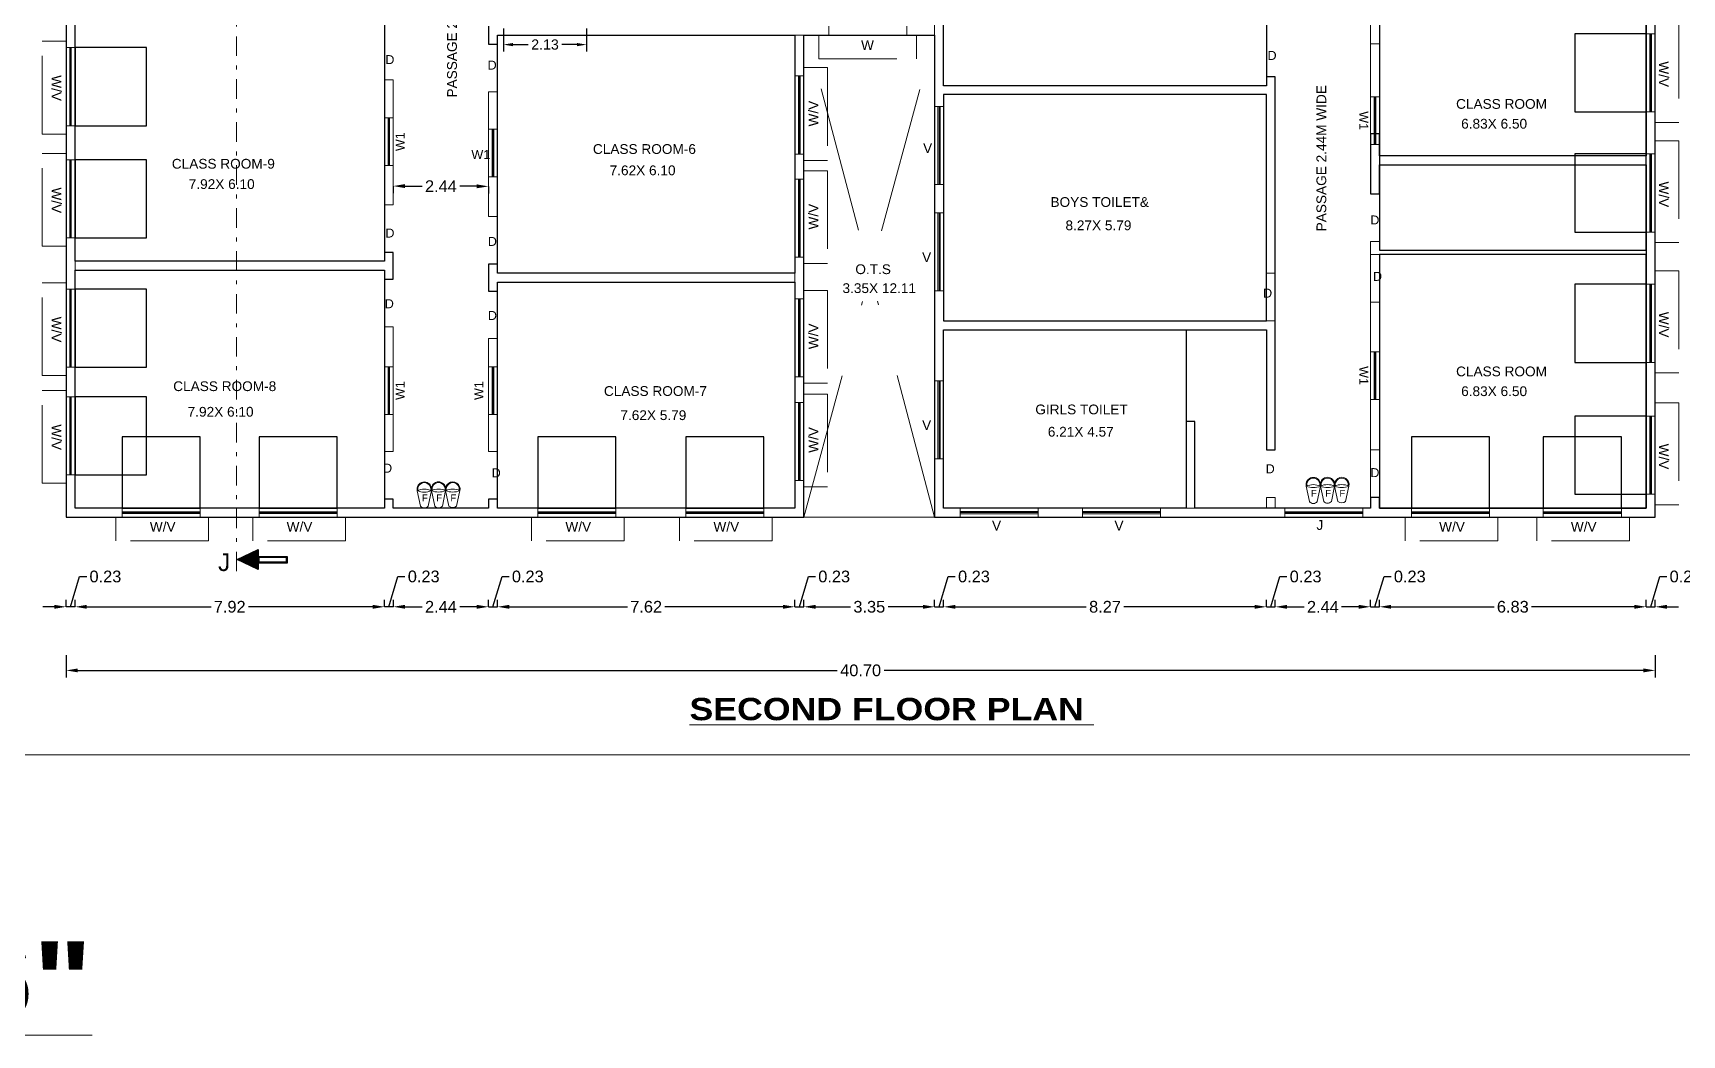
# Model space of a CAD drawing. Header units: metres. Extents: x -278 to 15491, y -352 to 277.
# Drawn here: x 15319.47 to 15361.71, y -341.21 to -315.54 of the extents above; entities that cross this region are included whole.
import ezdxf

# ---------------------------------------------------------------- set-up
doc = ezdxf.new("R2010")
doc.units = ezdxf.units.M
doc.header["$MEASUREMENT"] = 0
doc.linetypes.add('CABLIN', pattern=[0.35, 0.25, -0.1])
doc.linetypes.add('DASHDOT2', pattern=[0.5, 0.25, -0.125, 0, -0.125])
for name, color, linetype in [('0 @ 1', 7, 'Continuous'), ('BLK_1_FLR_2_CARPET_AREA', 25, 'Continuous'), ('BLK_1_FLR_2_REGULAR_ROOM_1', 117, 'Continuous')]:
    doc.layers.add(name, color=color, linetype=linetype)
doc.layers.add('BLK_1_FLR_2_BLT_UP_AREA', color=26, linetype='Continuous', plot=False)
for name, color, linetype, lineweight in [('BLK_1_FLR_2_ROOM_2_LIGHT_VENTILATION_1', 232, 'Continuous', 30), ('BLK_1_FLR_2_STAIR_1_FLIGHT_1', 7, 'Continuous', 0), ('BLK_1_FLR_2_WC_BATH', 223, 'Continuous', 30)]:
    doc.layers.add(name, color=color, linetype=linetype, lineweight=lineweight)
doc.styles.add('56', font='')
doc.styles.add('arial', font='arial.ttf')
doc.styles.add('M Arial', font='arial.ttf', dxfattribs={"height": 9})
doc.styles.get("Standard").update_dxf_attribs({"font": 'arial.ttf'})
doc.styles.get('56').set_extended_font_data('Arial Black')
doc.dimstyles.new('Annotative', dxfattribs={"dimscale": 0, "dimtxt": 0.3, "dimasz": 0.3, "dimexe": 0.18, "dimexo": 0.0625, "dimgap": 0.09, "dimtad": 0, "dimzin": 0, "dimdsep": 46, "dimtxsty": 'Standard', "dimcen": 0.09, "dimadec": 0, "dimazin": 0, "dimtfac": 1, "dimtofl": 0, "dimtmove": 0, "dimatfit": 3, "dimfxl": 0, "dimtolj": 1, "dimtzin": 0, "dimarcsym": 0})
doc.dimstyles.get("Standard").update_dxf_attribs({"dimtxt": 0.26, "dimasz": 0.25, "dimexe": 0.18, "dimexo": 0.0625, "dimgap": 0.09, "dimtad": 0, "dimzin": 0, "dimdsep": 46, "dimtxsty": 'Standard', "dimcen": 0.09, "dimadec": 0, "dimazin": 0, "dimtfac": 1, "dimtofl": 0, "dimtmove": 0, "dimatfit": 3, "dimfxl": 0, "dimtolj": 1, "dimtzin": 0, "dimarcsym": 0})

# ---------------------------------------------------------------- blocks, each defined once
blk = doc.blocks.new('*D129')
at = {"color": 0, "lineweight": -2, "ltscale": 10}
for p, q in [((15328.699, -319.466), (15328.699, -319.646)), ((15328.999, -319.466), (15329.437, -319.468)), ((15330.837, -319.472), (15330.4, -319.47)), ((15331.137, -319.473), (15331.137, -319.653))]:
    blk.add_line(p, q, dxfattribs=at)
at = {"color": 0, "lineweight": 0, "ltscale": 10}
for points in [[(15328.999, -319.416), (15328.999, -319.516), (15328.699, -319.466)], [(15330.837, -319.422), (15330.837, -319.522), (15331.137, -319.473)]]:
    blk.add_solid(points, dxfattribs=at)
at = {"layer": 'Defpoints', "color": 0, "lineweight": 0, "ltscale": 10}
for p in [(15328.699, -319.432), (15331.137, -319.439), (15331.137, -319.473)]:
    blk.add_point(p, dxfattribs=at)
at = {"color": 0, "lineweight": 0, "ltscale": 10, "insert": (15329.918, -319.469), "char_height": 0.3, "attachment_point": 5, "rotation": 359.8374}
blk.add_mtext('\\A1;2.44', dxfattribs=at)
blk = doc.blocks.new('*D131')
at = {"color": 0, "lineweight": -2, "ltscale": 10}
for p, q in [((15320.548, -330.241), (15320.548, -330.061)), ((15320.848, -330.241), (15324.032, -330.241)), ((15328.171, -330.241), (15324.986, -330.241)), ((15328.471, -330.241), (15328.471, -330.061))]:
    blk.add_line(p, q, dxfattribs=at)
at = {"color": 0, "lineweight": 0, "ltscale": 10}
for points in [[(15320.848, -330.191), (15320.848, -330.291), (15320.548, -330.241)], [(15328.171, -330.191), (15328.171, -330.291), (15328.471, -330.241)]]:
    blk.add_solid(points, dxfattribs=at)
at = {"layer": 'Defpoints', "color": 0, "lineweight": 0, "ltscale": 10}
for p in [(15320.548, -330.241), (15320.548, -330.241), (15328.471, -330.241)]:
    blk.add_point(p, dxfattribs=at)
at = {"color": 0, "lineweight": 0, "ltscale": 10, "insert": (15324.509, -330.241), "char_height": 0.3, "attachment_point": 5}
blk.add_mtext('\\A1;7.92', dxfattribs=at)
blk = doc.blocks.new('*D132')
at = {"color": 0, "lineweight": -2, "ltscale": 10}
for p, q in [((15320.433, -330.241), (15320.665, -329.466)), ((15320.665, -329.466), (15320.845, -329.466)), ((15320.018, -330.241), (15319.718, -330.241)), ((15320.318, -330.241), (15320.318, -330.061)), ((15320.548, -330.241), (15320.318, -330.241)), ((15320.548, -330.241), (15320.548, -330.061)), ((15320.848, -330.241), (15321.148, -330.241))]:
    blk.add_line(p, q, dxfattribs=at)
at = {"color": 0, "lineweight": 0, "ltscale": 10}
for points in [[(15320.018, -330.191), (15320.018, -330.291), (15320.318, -330.241)], [(15320.848, -330.191), (15320.848, -330.291), (15320.548, -330.241)]]:
    blk.add_solid(points, dxfattribs=at)
at = {"layer": 'Defpoints', "color": 0, "lineweight": 0, "ltscale": 10}
for p in [(15320.318, -330.241), (15320.318, -330.241), (15320.548, -330.241)]:
    blk.add_point(p, dxfattribs=at)
at = {"color": 0, "lineweight": 0, "ltscale": 10, "insert": (15321.325, -329.466), "char_height": 0.3, "attachment_point": 5}
blk.add_mtext('\\A1;0.23', dxfattribs=at)
blk = doc.blocks.new('*D133')
at = {"color": 0, "lineweight": -2, "ltscale": 10}
for p, q in [((15331.252, -330.241), (15331.485, -329.466)), ((15331.485, -329.466), (15331.665, -329.466)), ((15330.837, -330.241), (15330.537, -330.241)), ((15331.137, -330.241), (15331.137, -330.061)), ((15331.137, -330.241), (15331.367, -330.241)), ((15331.367, -330.241), (15331.367, -330.061)), ((15331.667, -330.241), (15331.967, -330.241))]:
    blk.add_line(p, q, dxfattribs=at)
at = {"color": 0, "lineweight": 0, "ltscale": 10}
for points in [[(15330.837, -330.191), (15330.837, -330.291), (15331.137, -330.241)], [(15331.667, -330.191), (15331.667, -330.291), (15331.367, -330.241)]]:
    blk.add_solid(points, dxfattribs=at)
at = {"layer": 'Defpoints', "color": 0, "lineweight": 0, "ltscale": 10}
for p in [(15331.137, -330.241), (15331.367, -330.241), (15331.367, -330.241)]:
    blk.add_point(p, dxfattribs=at)
at = {"color": 0, "lineweight": 0, "ltscale": 10, "insert": (15332.144, -329.466), "char_height": 0.3, "attachment_point": 5}
blk.add_mtext('\\A1;0.23', dxfattribs=at)
blk = doc.blocks.new('*D134')
at = {"color": 0, "lineweight": -2, "ltscale": 10}
for p, q in [((15331.367, -330.241), (15331.367, -330.061)), ((15331.667, -330.241), (15334.699, -330.241)), ((15338.685, -330.241), (15335.653, -330.241)), ((15338.985, -330.241), (15338.985, -330.061))]:
    blk.add_line(p, q, dxfattribs=at)
at = {"color": 0, "lineweight": 0, "ltscale": 10}
for points in [[(15331.667, -330.191), (15331.667, -330.291), (15331.367, -330.241)], [(15338.685, -330.191), (15338.685, -330.291), (15338.985, -330.241)]]:
    blk.add_solid(points, dxfattribs=at)
at = {"layer": 'Defpoints', "color": 0, "lineweight": 0, "ltscale": 10}
for p in [(15331.367, -330.241), (15338.985, -330.241), (15338.985, -330.241)]:
    blk.add_point(p, dxfattribs=at)
at = {"color": 0, "lineweight": 0, "ltscale": 10, "insert": (15335.176, -330.241), "char_height": 0.3, "attachment_point": 5}
blk.add_mtext('\\A1;7.62', dxfattribs=at)
blk = doc.blocks.new('*D135')
at = {"color": 0, "lineweight": -2, "ltscale": 10}
for p, q in [((15339.1, -330.241), (15339.333, -329.466)), ((15339.333, -329.466), (15339.513, -329.466)), ((15338.685, -330.241), (15338.385, -330.241)), ((15338.985, -330.241), (15338.985, -330.061)), ((15338.985, -330.241), (15339.215, -330.241)), ((15339.215, -330.241), (15339.215, -330.061)), ((15339.515, -330.241), (15339.815, -330.241))]:
    blk.add_line(p, q, dxfattribs=at)
at = {"color": 0, "lineweight": 0, "ltscale": 10}
for points in [[(15338.685, -330.191), (15338.685, -330.291), (15338.985, -330.241)], [(15339.515, -330.191), (15339.515, -330.291), (15339.215, -330.241)]]:
    blk.add_solid(points, dxfattribs=at)
at = {"layer": 'Defpoints', "color": 0, "lineweight": 0, "ltscale": 10}
for p in [(15338.985, -330.241), (15339.215, -330.241), (15339.215, -330.241)]:
    blk.add_point(p, dxfattribs=at)
at = {"color": 0, "lineweight": 0, "ltscale": 10, "insert": (15339.992, -329.466), "char_height": 0.3, "attachment_point": 5}
blk.add_mtext('\\A1;0.23', dxfattribs=at)
blk = doc.blocks.new('*D136')
at = {"color": 0, "lineweight": -2, "ltscale": 10}
for p, q in [((15339.215, -330.241), (15339.215, -330.061)), ((15339.515, -330.241), (15340.41, -330.241)), ((15342.266, -330.241), (15341.371, -330.241)), ((15342.566, -330.241), (15342.566, -330.061))]:
    blk.add_line(p, q, dxfattribs=at)
at = {"color": 0, "lineweight": 0, "ltscale": 10}
for points in [[(15339.515, -330.191), (15339.515, -330.291), (15339.215, -330.241)], [(15342.266, -330.191), (15342.266, -330.291), (15342.566, -330.241)]]:
    blk.add_solid(points, dxfattribs=at)
at = {"layer": 'Defpoints', "color": 0, "lineweight": 0, "ltscale": 10}
for p in [(15339.215, -330.241), (15342.566, -330.241), (15342.566, -330.241)]:
    blk.add_point(p, dxfattribs=at)
at = {"color": 0, "lineweight": 0, "ltscale": 10, "insert": (15340.891, -330.241), "char_height": 0.3, "attachment_point": 5}
blk.add_mtext('\\A1;3.35', dxfattribs=at)
blk = doc.blocks.new('*D137')
at = {"color": 0, "lineweight": -2, "ltscale": 10}
for p, q in [((15342.681, -330.241), (15342.914, -329.466)), ((15342.914, -329.466), (15343.094, -329.466)), ((15342.266, -330.241), (15341.966, -330.241)), ((15342.566, -330.241), (15342.566, -330.061)), ((15342.566, -330.241), (15342.796, -330.241)), ((15342.796, -330.241), (15342.796, -330.061)), ((15343.096, -330.241), (15343.396, -330.241))]:
    blk.add_line(p, q, dxfattribs=at)
at = {"color": 0, "lineweight": 0, "ltscale": 10}
for points in [[(15342.266, -330.191), (15342.266, -330.291), (15342.566, -330.241)], [(15343.096, -330.191), (15343.096, -330.291), (15342.796, -330.241)]]:
    blk.add_solid(points, dxfattribs=at)
at = {"layer": 'Defpoints', "color": 0, "lineweight": 0, "ltscale": 10}
for p in [(15342.566, -330.241), (15342.796, -330.241), (15342.796, -330.241)]:
    blk.add_point(p, dxfattribs=at)
at = {"color": 0, "lineweight": 0, "ltscale": 10, "insert": (15343.573, -329.466), "char_height": 0.3, "attachment_point": 5}
blk.add_mtext('\\A1;0.23', dxfattribs=at)
blk = doc.blocks.new('*D138')
at = {"color": 0, "lineweight": -2, "ltscale": 10}
for p, q in [((15342.796, -330.241), (15342.796, -330.061)), ((15343.096, -330.241), (15346.449, -330.241)), ((15350.762, -330.241), (15347.409, -330.241)), ((15351.062, -330.241), (15351.062, -330.061))]:
    blk.add_line(p, q, dxfattribs=at)
at = {"color": 0, "lineweight": 0, "ltscale": 10}
for points in [[(15343.096, -330.191), (15343.096, -330.291), (15342.796, -330.241)], [(15350.762, -330.191), (15350.762, -330.291), (15351.062, -330.241)]]:
    blk.add_solid(points, dxfattribs=at)
at = {"layer": 'Defpoints', "color": 0, "lineweight": 0, "ltscale": 10}
for p in [(15342.796, -330.241), (15351.062, -330.241), (15351.062, -330.241)]:
    blk.add_point(p, dxfattribs=at)
at = {"color": 0, "lineweight": 0, "ltscale": 10, "insert": (15346.929, -330.241), "char_height": 0.3, "attachment_point": 5}
blk.add_mtext('\\A1;8.27', dxfattribs=at)
blk = doc.blocks.new('*D139')
at = {"color": 0, "lineweight": -2, "ltscale": 10}
for p, q in [((15351.176, -330.241), (15351.409, -329.466)), ((15351.409, -329.466), (15351.589, -329.466)), ((15350.762, -330.241), (15350.462, -330.241)), ((15351.062, -330.241), (15351.062, -330.061)), ((15351.062, -330.241), (15351.291, -330.241)), ((15351.291, -330.241), (15351.291, -330.061)), ((15351.591, -330.241), (15351.891, -330.241))]:
    blk.add_line(p, q, dxfattribs=at)
at = {"color": 0, "lineweight": 0, "ltscale": 10}
for points in [[(15350.762, -330.191), (15350.762, -330.291), (15351.062, -330.241)], [(15351.591, -330.191), (15351.591, -330.291), (15351.291, -330.241)]]:
    blk.add_solid(points, dxfattribs=at)
at = {"layer": 'Defpoints', "color": 0, "lineweight": 0, "ltscale": 10}
for p in [(15351.062, -330.241), (15351.291, -330.241), (15351.291, -330.241)]:
    blk.add_point(p, dxfattribs=at)
at = {"color": 0, "lineweight": 0, "ltscale": 10, "insert": (15352.068, -329.466), "char_height": 0.3, "attachment_point": 5}
blk.add_mtext('\\A1;0.23', dxfattribs=at)
blk = doc.blocks.new('*D140')
at = {"color": 0, "lineweight": -2, "ltscale": 10}
for p, q in [((15351.291, -330.241), (15351.291, -330.061)), ((15351.591, -330.241), (15352.028, -330.241)), ((15353.429, -330.241), (15352.991, -330.241)), ((15353.729, -330.241), (15353.729, -330.061))]:
    blk.add_line(p, q, dxfattribs=at)
at = {"color": 0, "lineweight": 0, "ltscale": 10}
for points in [[(15351.591, -330.191), (15351.591, -330.291), (15351.291, -330.241)], [(15353.429, -330.191), (15353.429, -330.291), (15353.729, -330.241)]]:
    blk.add_solid(points, dxfattribs=at)
at = {"layer": 'Defpoints', "color": 0, "lineweight": 0, "ltscale": 10}
for p in [(15351.291, -330.241), (15353.729, -330.241), (15353.729, -330.241)]:
    blk.add_point(p, dxfattribs=at)
at = {"color": 0, "lineweight": 0, "ltscale": 10, "insert": (15352.51, -330.241), "char_height": 0.3, "attachment_point": 5}
blk.add_mtext('\\A1;2.44', dxfattribs=at)
blk = doc.blocks.new('*D141')
at = {"color": 0, "lineweight": -2, "ltscale": 10}
for p, q in [((15353.844, -330.241), (15354.076, -329.466)), ((15354.076, -329.466), (15354.256, -329.466)), ((15353.429, -330.241), (15353.129, -330.241)), ((15353.729, -330.241), (15353.729, -330.061)), ((15353.729, -330.241), (15353.959, -330.241)), ((15353.959, -330.241), (15353.959, -330.061)), ((15354.259, -330.241), (15354.559, -330.241))]:
    blk.add_line(p, q, dxfattribs=at)
at = {"color": 0, "lineweight": 0, "ltscale": 10}
for points in [[(15353.429, -330.191), (15353.429, -330.291), (15353.729, -330.241)], [(15354.259, -330.191), (15354.259, -330.291), (15353.959, -330.241)]]:
    blk.add_solid(points, dxfattribs=at)
at = {"layer": 'Defpoints', "color": 0, "lineweight": 0, "ltscale": 10}
for p in [(15353.729, -330.241), (15353.959, -330.241), (15353.959, -330.241)]:
    blk.add_point(p, dxfattribs=at)
at = {"color": 0, "lineweight": 0, "ltscale": 10, "insert": (15354.736, -329.466), "char_height": 0.3, "attachment_point": 5}
blk.add_mtext('\\A1;0.23', dxfattribs=at)
blk = doc.blocks.new('*D142')
at = {"color": 0, "lineweight": -2, "ltscale": 10}
for p, q in [((15353.959, -330.241), (15353.959, -330.061)), ((15354.259, -330.241), (15356.895, -330.241)), ((15360.492, -330.241), (15357.856, -330.241)), ((15360.792, -330.241), (15360.792, -330.061))]:
    blk.add_line(p, q, dxfattribs=at)
at = {"color": 0, "lineweight": 0, "ltscale": 10}
for points in [[(15354.259, -330.191), (15354.259, -330.291), (15353.959, -330.241)], [(15360.492, -330.191), (15360.492, -330.291), (15360.792, -330.241)]]:
    blk.add_solid(points, dxfattribs=at)
at = {"layer": 'Defpoints', "color": 0, "lineweight": 0, "ltscale": 10}
for p in [(15353.959, -330.241), (15360.792, -330.241), (15360.792, -330.241)]:
    blk.add_point(p, dxfattribs=at)
at = {"color": 0, "lineweight": 0, "ltscale": 10, "insert": (15357.375, -330.241), "char_height": 0.3, "attachment_point": 5}
blk.add_mtext('\\A1;6.83', dxfattribs=at)
blk = doc.blocks.new('*D143')
at = {"color": 0, "lineweight": -2, "ltscale": 10}
for p, q in [((15360.907, -330.241), (15361.139, -329.466)), ((15361.139, -329.466), (15361.319, -329.466)), ((15360.492, -330.241), (15360.192, -330.241)), ((15360.792, -330.241), (15360.792, -330.061)), ((15360.792, -330.241), (15361.022, -330.241)), ((15361.022, -330.241), (15361.022, -330.061)), ((15361.322, -330.241), (15361.622, -330.241))]:
    blk.add_line(p, q, dxfattribs=at)
at = {"color": 0, "lineweight": 0, "ltscale": 10}
for points in [[(15360.492, -330.191), (15360.492, -330.291), (15360.792, -330.241)], [(15361.322, -330.191), (15361.322, -330.291), (15361.022, -330.241)]]:
    blk.add_solid(points, dxfattribs=at)
at = {"layer": 'Defpoints', "color": 0, "lineweight": 0, "ltscale": 10}
for p in [(15360.792, -330.241), (15361.022, -330.241), (15361.022, -330.241)]:
    blk.add_point(p, dxfattribs=at)
at = {"color": 0, "lineweight": 0, "ltscale": 10, "insert": (15361.799, -329.466), "char_height": 0.3, "attachment_point": 5}
blk.add_mtext('\\A1;0.23', dxfattribs=at)
blk = doc.blocks.new('*D144')
at = {"color": 0, "lineweight": -2, "ltscale": 10}
for p, q in [((15320.318, -331.479), (15320.318, -332.05)), ((15361.022, -331.479), (15361.022, -332.05)), ((15320.618, -331.87), (15340.068, -331.87)), ((15360.722, -331.87), (15341.272, -331.87))]:
    blk.add_line(p, q, dxfattribs=at)
at = {"color": 0, "lineweight": 0, "ltscale": 10}
for points in [[(15320.618, -331.82), (15320.618, -331.92), (15320.318, -331.87)], [(15360.722, -331.82), (15360.722, -331.92), (15361.022, -331.87)]]:
    blk.add_solid(points, dxfattribs=at)
at = {"layer": 'Defpoints', "color": 0, "lineweight": 0, "ltscale": 10}
for p in [(15320.318, -331.417), (15361.022, -331.417), (15361.022, -331.87)]:
    blk.add_point(p, dxfattribs=at)
at = {"color": 0, "lineweight": 0, "ltscale": 10, "insert": (15340.67, -331.87), "char_height": 0.3, "attachment_point": 5}
blk.add_mtext('\\A1;40.70', dxfattribs=at)
blk = doc.blocks.new('*D145')
at = {"color": 0, "lineweight": -2, "ltscale": 10}
for p, q in [((15328.701, -330.24), (15328.701, -330.06)), ((15329.001, -330.24), (15329.437, -330.24)), ((15330.837, -330.241), (15330.4, -330.241)), ((15331.137, -330.241), (15331.137, -330.061))]:
    blk.add_line(p, q, dxfattribs=at)
at = {"color": 0, "lineweight": 0, "ltscale": 10}
for points in [[(15329.001, -330.19), (15329.001, -330.29), (15328.701, -330.24)], [(15330.837, -330.191), (15330.837, -330.291), (15331.137, -330.241)]]:
    blk.add_solid(points, dxfattribs=at)
at = {"layer": 'Defpoints', "color": 0, "lineweight": 0, "ltscale": 10}
for p in [(15328.701, -330.24), (15328.701, -330.24), (15331.137, -330.241)]:
    blk.add_point(p, dxfattribs=at)
at = {"color": 0, "lineweight": 0, "ltscale": 10, "insert": (15329.919, -330.24), "char_height": 0.3, "attachment_point": 5, "rotation": 359.9646}
blk.add_mtext('\\A1;2.44', dxfattribs=at)
blk = doc.blocks.new('*D146')
at = {"color": 0, "lineweight": -2, "ltscale": 10}
for p, q in [((15328.586, -330.24), (15328.818, -329.465)), ((15328.818, -329.465), (15328.998, -329.465)), ((15328.171, -330.24), (15327.871, -330.24)), ((15328.471, -330.24), (15328.471, -330.06)), ((15328.701, -330.24), (15328.471, -330.24)), ((15328.701, -330.24), (15328.701, -330.06)), ((15329.001, -330.24), (15329.301, -330.24))]:
    blk.add_line(p, q, dxfattribs=at)
at = {"color": 0, "lineweight": 0, "ltscale": 10}
for points in [[(15328.171, -330.19), (15328.171, -330.29), (15328.471, -330.24)], [(15329.001, -330.19), (15329.001, -330.29), (15328.701, -330.24)]]:
    blk.add_solid(points, dxfattribs=at)
at = {"layer": 'Defpoints', "color": 0, "lineweight": 0, "ltscale": 10}
for p in [(15328.471, -330.24), (15328.471, -330.241), (15328.701, -330.24)]:
    blk.add_point(p, dxfattribs=at)
at = {"color": 0, "lineweight": 0, "ltscale": 10, "insert": (15329.478, -329.465), "char_height": 0.3, "attachment_point": 5}
blk.add_mtext('\\A1;0.23', dxfattribs=at)
blk = doc.blocks.new('dryyi')
at = {"lineweight": -2, "ltscale": 10}
h = blk.add_hatch(color=1, dxfattribs=at)
h.dxf.hatch_style = 1
h.paths.add_polyline_path([(7748.02, 495.873), (7747.828, 496.277), (7747.635, 495.873)])
at = {"color": 1, "lineweight": -2, "ltscale": 10}
for points in [[(7747.571, 495.833), (7747.828, 496.369), (7748.084, 495.833)], [(7747.603, 495.853), (7747.828, 496.323), (7748.052, 495.853)], [(7747.635, 495.873), (7747.828, 496.277), (7748.02, 495.873)], [(7747.738, 495.832), (7747.905, 495.832), (7747.905, 495.096), (7747.738, 495.096)], [(7747.758, 495.812), (7747.885, 495.812), (7747.885, 495.116), (7747.758, 495.116)]]:
    blk.add_lwpolyline(points, close=True, dxfattribs=at)
blk = doc.blocks.new('GDFG')
at = {"lineweight": 0}
for p, q in [((5950.518, 117.918), (5950.628, 117.402)), ((5950.993, 117.919), (5950.884, 117.402)), ((5950.993, 117.92), (5951.103, 117.403)), ((5951.468, 117.921), (5951.358, 117.403)), ((5951.468, 117.919), (5951.577, 117.403)), ((5951.943, 117.92), (5951.833, 117.403))]:
    blk.add_line(p, q, dxfattribs=at)
for centre, radius, start, end in [((5950.756, 117.968), 0.243, 12.1056, 192.1056), ((5950.757, 117.374), 0.594, 66.533, 113.6815), ((5950.757, 118.464), 0.594, 246.3185, 293.467), ((5950.756, 117.968), 0.218, 349.6094, 190.4871), ((5951.231, 117.97), 0.243, 12.1056, 192.1056), ((5951.232, 117.376), 0.594, 66.533, 113.6815), ((5951.232, 118.466), 0.594, 246.3185, 293.467), ((5950.756, 117.968), 0.243, 347.6799, 348.8895), ((5951.231, 117.969), 0.218, 349.6094, 190.4871), ((5951.705, 117.969), 0.243, 347.6799, 192.1056), ((5951.706, 117.375), 0.594, 66.533, 113.6815), ((5951.231, 117.97), 0.243, 347.6799, 348.3201), ((5951.706, 118.465), 0.594, 246.3185, 293.467), ((5951.706, 117.968), 0.218, 349.6094, 190.4871)]:
    blk.add_arc(centre, radius, start, end, dxfattribs=at)
at = {"lineweight": 0, "char_height": 0.22858, "attachment_point": 1, "style": 'M Arial'}
for insert in [(5950.408, 117.791), (5950.883, 117.793), (5951.357, 117.792)]:
    blk.add_mtext_dynamic_manual_height_columns('{\\W3.054932; }F', width=0.69628, gutter_width=1.143, heights=[0], dxfattribs=dict(at, insert=insert))
blk = doc.blocks.new('*D334')
at = {"layer": 'BLK_1_FLR_2_STAIR_1_FLIGHT_1', "color": 1, "lineweight": -2, "ltscale": 10}
for p, q in [((15331.518, -315.434), (15331.518, -316.022)), ((15333.652, -315.434), (15333.652, -316.022)), ((15331.768, -315.842), (15332.155, -315.842)), ((15333.402, -315.842), (15333.015, -315.842))]:
    blk.add_line(p, q, dxfattribs=at)
at = {"layer": 'BLK_1_FLR_2_STAIR_1_FLIGHT_1', "color": 1, "lineweight": 0, "ltscale": 10}
for points in [[(15331.768, -315.801), (15331.768, -315.884), (15331.518, -315.842)], [(15333.402, -315.801), (15333.402, -315.884), (15333.652, -315.842)]]:
    blk.add_solid(points, dxfattribs=at)
at = {"layer": 'Defpoints', "color": 0, "lineweight": 0, "ltscale": 10}
for p in [(15331.518, -315.372), (15333.652, -315.372), (15333.652, -315.842)]:
    blk.add_point(p, dxfattribs=at)
at = {"layer": 'BLK_1_FLR_2_STAIR_1_FLIGHT_1', "color": 1, "lineweight": -2, "ltscale": 10, "insert": (15332.585, -315.842), "char_height": 0.26, "attachment_point": 5}
blk.add_mtext('\\A1;2.13', dxfattribs=at)

msp = doc.modelspace()

# ---------------------------------------------------------------- linework, layer by layer
at = {"lineweight": 0}
for p, q in [((15320.318, -297.924), (15320.318, -327.944)), ((15361.02, -297.924), (15361.02, -327.944)), ((15360.792, -306.305), (15360.792, -327.715)), ((15320.546, -327.715), (15320.546, -308.972)), ((15342.566, -327.715), (15342.566, -308.972)), ((15342.795, -316.896), (15342.795, -308.972)), ((15353.729, -312.249), (15353.729, -319.667)), ((15331.137, -315.829), (15331.137, -315.372)), ((15331.367, -315.829), (15331.137, -315.829)), ((15331.366, -315.829), (15331.366, -315.6)), ((15331.366, -315.6), (15342.566, -315.6)), ((15338.985, -327.715), (15338.985, -315.6)), ((15339.214, -327.715), (15339.214, -315.6)), ((15353.729, -315.825), (15353.957, -315.825)), ((15353.957, -315.825), (15353.957, -319.667)), ((15328.469, -316.744), (15328.699, -316.744)), ((15328.471, -319.943), (15328.471, -316.744)), ((15328.699, -319.943), (15328.699, -316.744)), ((15351.291, -316.667), (15351.061, -316.667)), ((15351.062, -316.667), (15351.062, -316.896)), ((15351.291, -316.667), (15351.291, -326.22)), ((15331.137, -320.247), (15331.137, -317.049)), ((15331.367, -317.049), (15331.137, -317.049)), ((15331.366, -320.247), (15331.366, -317.049)), ((15342.795, -316.896), (15351.062, -316.896)), ((15342.795, -322.915), (15342.795, -317.124)), ((15342.795, -317.124), (15351.062, -317.124)), ((15351.062, -317.124), (15351.062, -321.695)), ((15328.471, -319.943), (15328.699, -319.943)), ((15331.366, -320.247), (15331.137, -320.247)), ((15353.729, -320.887), (15353.729, -326.22)), ((15353.957, -320.887), (15353.957, -321.105)), ((15328.471, -321.391), (15320.546, -321.391)), ((15328.471, -321.391), (15328.471, -321.163)), ((15328.471, -321.163), (15328.699, -321.163)), ((15328.699, -321.848), (15328.699, -321.163)), ((15353.729, -321.215), (15360.792, -321.215)), ((15353.957, -321.105), (15360.792, -321.105)), ((15328.471, -321.62), (15320.546, -321.62)), ((15328.469, -321.848), (15328.699, -321.848)), ((15328.471, -321.848), (15328.471, -321.62)), ((15331.137, -322.153), (15331.137, -321.467)), ((15331.366, -321.467), (15331.137, -321.467)), ((15331.366, -321.696), (15331.366, -321.467)), ((15331.366, -321.696), (15338.985, -321.696)), ((15351.062, -321.695), (15351.291, -321.695)), ((15331.367, -322.153), (15331.137, -322.153)), ((15331.366, -321.924), (15338.985, -321.924)), ((15331.366, -322.153), (15331.366, -321.924)), ((15353.729, -322.435), (15353.957, -322.435)), ((15353.957, -322.435), (15353.957, -326.22)), ((15328.469, -323.068), (15328.699, -323.068)), ((15328.471, -326.267), (15328.471, -323.068)), ((15328.699, -326.267), (15328.699, -323.068)), ((15342.795, -322.915), (15351.062, -322.915)), ((15331.137, -326.267), (15331.137, -323.373)), ((15331.367, -323.373), (15331.137, -323.373)), ((15331.366, -326.267), (15331.366, -323.373)), ((15342.795, -327.715), (15342.795, -323.144)), ((15342.795, -323.144), (15351.062, -323.144)), ((15351.062, -323.144), (15351.062, -326.22)), ((15349.005, -325.496), (15349.005, -327.715)), ((15349.005, -325.496), (15349.233, -325.496)), ((15349.233, -325.496), (15349.233, -327.715)), ((15328.471, -326.267), (15328.699, -326.267)), ((15331.366, -326.267), (15331.137, -326.267)), ((15328.471, -327.715), (15320.546, -327.715)), ((15328.471, -327.715), (15328.471, -327.487)), ((15328.471, -327.487), (15328.699, -327.487)), ((15328.699, -327.715), (15328.699, -327.487)), ((15328.851, -327.715), (15328.699, -327.715)), ((15331.137, -327.715), (15331.137, -327.487)), ((15331.366, -327.487), (15331.137, -327.487)), ((15331.366, -327.715), (15331.366, -327.487)), ((15338.985, -327.715), (15331.366, -327.715)), ((15342.795, -327.715), (15351.062, -327.715)), ((15351.062, -327.44), (15351.062, -327.715)), ((15351.291, -327.44), (15351.291, -327.715)), ((15352.303, -327.715), (15351.617, -327.715)), ((15353.729, -327.44), (15353.729, -327.715)), ((15353.957, -327.44), (15353.957, -327.715)), ((15353.957, -327.715), (15360.792, -327.715)), ((15361.02, -327.944), (15320.318, -327.944))]:
    msp.add_line(p, q, dxfattribs=at)
at = {"lineweight": 0, "ltscale": 10}
for p, q in [((15339.854, -315.372), (15339.854, -315.6)), ((15341.854, -315.372), (15341.854, -315.6)), ((15320.546, -315.92), (15320.318, -315.92)), ((15320.412, -317.92), (15320.412, -315.92)), ((15320.432, -317.92), (15320.432, -315.92)), ((15320.452, -317.92), (15320.452, -315.92)), ((15360.792, -315.566), (15361.02, -315.566)), ((15360.886, -315.566), (15360.886, -317.566)), ((15360.906, -315.566), (15360.906, -317.566)), ((15360.926, -315.566), (15360.926, -317.566)), ((15338.985, -316.646), (15339.214, -316.646)), ((15339.079, -316.646), (15339.079, -318.646)), ((15339.099, -316.646), (15339.099, -318.646)), ((15339.119, -316.646), (15339.119, -318.646)), ((15353.957, -317.181), (15353.729, -317.181)), ((15353.823, -317.181), (15353.823, -318.401)), ((15353.843, -317.181), (15353.843, -318.401)), ((15353.863, -317.181), (15353.863, -318.401)), ((15342.566, -317.429), (15342.795, -317.429)), ((15360.792, -317.566), (15361.02, -317.566)), ((15320.546, -317.92), (15320.318, -317.92)), ((15328.471, -317.719), (15328.699, -317.719)), ((15328.565, -318.939), (15328.565, -317.719)), ((15328.585, -318.939), (15328.585, -317.719)), ((15328.605, -318.939), (15328.605, -317.719)), ((15331.137, -318.011), (15331.366, -318.011)), ((15331.232, -319.231), (15331.232, -318.011)), ((15331.252, -319.231), (15331.252, -318.011)), ((15331.272, -319.231), (15331.272, -318.011)), ((15353.957, -318.401), (15353.729, -318.401)), ((15320.546, -318.793), (15320.318, -318.793)), ((15320.412, -320.793), (15320.412, -318.793)), ((15320.432, -320.793), (15320.432, -318.793)), ((15320.452, -320.793), (15320.452, -318.793)), ((15338.985, -318.646), (15339.214, -318.646)), ((15360.792, -318.644), (15361.02, -318.644)), ((15360.886, -318.644), (15360.886, -320.644)), ((15360.906, -318.644), (15360.906, -320.644)), ((15360.926, -318.644), (15360.926, -320.644)), ((15328.471, -318.939), (15328.699, -318.939)), ((15331.137, -319.231), (15331.366, -319.231)), ((15338.985, -319.286), (15339.214, -319.286)), ((15339.079, -319.286), (15339.079, -321.286)), ((15339.099, -319.286), (15339.099, -321.286)), ((15339.119, -319.286), (15339.119, -321.286)), ((15342.566, -319.429), (15342.795, -319.429)), ((15353.957, -319.667), (15353.729, -319.667)), ((15342.566, -320.151), (15342.795, -320.151)), ((15320.546, -320.793), (15320.318, -320.793)), ((15353.957, -320.887), (15353.729, -320.887)), ((15360.792, -320.644), (15361.02, -320.644)), ((15338.985, -321.286), (15339.214, -321.286)), ((15320.546, -322.103), (15320.318, -322.103)), ((15320.412, -324.103), (15320.412, -322.103)), ((15320.432, -324.103), (15320.432, -322.103)), ((15320.452, -324.103), (15320.452, -322.103)), ((15342.566, -322.151), (15342.795, -322.151)), ((15360.792, -321.98), (15361.02, -321.98)), ((15360.886, -321.98), (15360.886, -323.98)), ((15360.906, -321.98), (15360.906, -323.98)), ((15360.926, -321.98), (15360.926, -323.98)), ((15338.985, -322.351), (15339.214, -322.351)), ((15339.079, -322.351), (15339.079, -324.351)), ((15339.099, -322.351), (15339.099, -324.351)), ((15339.119, -322.351), (15339.119, -324.351)), ((15351.062, -322.915), (15351.291, -322.915)), ((15353.957, -323.708), (15353.729, -323.708)), ((15353.823, -323.708), (15353.823, -324.928)), ((15353.843, -323.708), (15353.843, -324.928)), ((15353.863, -323.708), (15353.863, -324.928)), ((15320.546, -324.103), (15320.318, -324.103)), ((15328.471, -324.093), (15328.699, -324.093)), ((15328.565, -325.313), (15328.565, -324.093)), ((15328.585, -325.313), (15328.585, -324.093)), ((15328.605, -325.313), (15328.605, -324.093)), ((15331.137, -324.093), (15331.366, -324.093)), ((15331.232, -325.313), (15331.232, -324.093)), ((15331.252, -325.313), (15331.252, -324.093)), ((15331.272, -325.313), (15331.272, -324.093)), ((15338.985, -324.351), (15339.214, -324.351)), ((15360.792, -323.98), (15361.02, -323.98)), ((15342.566, -324.45), (15342.795, -324.45)), ((15320.546, -324.859), (15320.318, -324.859)), ((15320.412, -326.859), (15320.412, -324.859)), ((15320.432, -326.859), (15320.432, -324.859)), ((15320.452, -326.859), (15320.452, -324.859)), ((15338.985, -325.005), (15339.214, -325.005)), ((15339.079, -325.005), (15339.079, -327.005)), ((15339.099, -325.005), (15339.099, -327.005)), ((15339.119, -325.005), (15339.119, -327.005)), ((15353.957, -324.928), (15353.729, -324.928)), ((15328.471, -325.313), (15328.699, -325.313)), ((15331.137, -325.313), (15331.366, -325.313)), ((15360.792, -325.358), (15361.02, -325.358)), ((15360.886, -325.358), (15360.886, -327.358)), ((15360.906, -325.358), (15360.906, -327.358)), ((15360.926, -325.358), (15360.926, -327.358)), ((15342.566, -326.45), (15342.795, -326.45)), ((15351.291, -326.22), (15351.062, -326.22)), ((15353.957, -326.22), (15353.729, -326.22)), ((15353.729, -327.44), (15353.729, -326.22)), ((15320.546, -326.859), (15320.318, -326.859)), ((15338.985, -327.005), (15339.214, -327.005)), ((15321.756, -327.715), (15321.756, -327.944)), ((15323.756, -327.715), (15323.756, -327.944)), ((15325.26, -327.715), (15325.26, -327.944)), ((15327.26, -327.715), (15327.26, -327.944)), ((15328.851, -327.715), (15331.137, -327.715)), ((15332.4, -327.715), (15332.4, -327.944)), ((15334.4, -327.715), (15334.4, -327.944)), ((15336.192, -327.715), (15336.192, -327.944)), ((15338.192, -327.715), (15338.192, -327.944)), ((15343.217, -327.715), (15343.217, -327.944)), ((15345.217, -327.715), (15345.217, -327.944)), ((15346.353, -327.715), (15346.353, -327.944)), ((15348.353, -327.715), (15348.353, -327.944)), ((15351.291, -327.44), (15351.062, -327.44)), ((15353.729, -327.715), (15351.291, -327.715)), ((15351.532, -327.715), (15351.532, -327.944)), ((15353.532, -327.715), (15353.532, -327.944)), ((15353.957, -327.44), (15353.729, -327.44)), ((15354.781, -327.715), (15354.781, -327.944)), ((15356.781, -327.715), (15356.781, -327.944)), ((15358.155, -327.715), (15358.155, -327.944)), ((15360.155, -327.715), (15360.155, -327.944)), ((15360.792, -327.358), (15361.02, -327.358)), ((15323.756, -327.809), (15321.756, -327.809)), ((15323.756, -327.829), (15321.756, -327.829)), ((15323.756, -327.849), (15321.756, -327.849)), ((15327.26, -327.809), (15325.26, -327.809)), ((15327.26, -327.829), (15325.26, -327.829)), ((15327.26, -327.849), (15325.26, -327.849)), ((15334.4, -327.809), (15332.4, -327.809)), ((15334.4, -327.829), (15332.4, -327.829)), ((15334.4, -327.849), (15332.4, -327.849)), ((15338.192, -327.809), (15336.192, -327.809)), ((15338.192, -327.829), (15336.192, -327.829)), ((15338.192, -327.849), (15336.192, -327.849)), ((15351.532, -327.809), (15353.532, -327.809)), ((15351.532, -327.829), (15353.532, -327.829)), ((15351.532, -327.849), (15353.532, -327.849)), ((15356.781, -327.809), (15354.781, -327.809)), ((15356.781, -327.829), (15354.781, -327.829)), ((15356.781, -327.849), (15354.781, -327.849)), ((15360.155, -327.809), (15358.155, -327.809)), ((15360.155, -327.829), (15358.155, -327.829)), ((15360.155, -327.849), (15358.155, -327.849))]:
    msp.add_line(p, q, dxfattribs=at)
at = {"linetype": 'CABLIN', "lineweight": 0, "ltscale": 8}
for p, q in [((15361.63, -315.226), (15361.63, -317.836)), ((15319.708, -318.133), (15319.708, -315.758)), ((15319.708, -315.758), (15320.318, -315.758)), ((15339.595, -315.6), (15339.595, -316.21)), ((15342.102, -316.21), (15342.102, -315.6)), ((15339.595, -316.21), (15342.102, -316.21)), ((15339.214, -316.433), (15339.824, -316.433)), ((15339.824, -316.433), (15339.824, -318.808)), ((15342.651, -317.429), (15342.651, -319.429)), ((15342.681, -317.429), (15342.681, -319.429)), ((15342.711, -317.429), (15342.711, -319.429)), ((15361.63, -317.836), (15361.02, -317.836)), ((15320.318, -318.133), (15319.708, -318.133)), ((15361.02, -318.304), (15361.63, -318.304)), ((15361.63, -318.304), (15361.63, -320.913)), ((15319.708, -321.007), (15319.708, -318.631)), ((15319.708, -318.631), (15320.318, -318.631)), ((15339.824, -318.808), (15339.214, -318.808)), ((15339.214, -319.073), (15339.824, -319.073)), ((15339.824, -319.073), (15339.824, -321.448)), ((15342.651, -320.151), (15342.651, -322.151)), ((15342.681, -320.151), (15342.681, -322.151)), ((15342.711, -320.151), (15342.711, -322.151)), ((15320.318, -321.007), (15319.708, -321.007)), ((15361.63, -320.913), (15361.02, -320.913)), ((15339.824, -321.448), (15339.214, -321.448)), ((15361.02, -321.64), (15361.63, -321.64)), ((15361.63, -321.64), (15361.63, -324.25)), ((15319.708, -324.316), (15319.708, -321.941)), ((15319.708, -321.941), (15320.318, -321.941)), ((15339.214, -322.138), (15339.824, -322.138)), ((15339.824, -322.138), (15339.824, -324.513)), ((15320.318, -324.316), (15319.708, -324.316)), ((15361.63, -324.25), (15361.02, -324.25)), ((15319.708, -327.073), (15319.708, -324.698)), ((15319.708, -324.698), (15320.318, -324.698)), ((15339.824, -324.513), (15339.214, -324.513)), ((15339.214, -324.791), (15339.824, -324.791)), ((15339.824, -324.791), (15339.824, -327.166)), ((15342.651, -324.45), (15342.651, -326.45)), ((15342.681, -324.45), (15342.681, -326.45)), ((15342.711, -324.45), (15342.711, -326.45)), ((15361.02, -325.018), (15361.63, -325.018)), ((15361.63, -325.018), (15361.63, -327.627)), ((15320.318, -327.073), (15319.708, -327.073)), ((15339.824, -327.166), (15339.214, -327.166)), ((15361.63, -327.627), (15361.02, -327.627)), ((15321.594, -328.554), (15321.594, -327.944)), ((15323.969, -327.944), (15323.969, -328.554)), ((15325.098, -328.554), (15325.098, -327.944)), ((15327.473, -327.944), (15327.473, -328.554)), ((15332.238, -328.554), (15332.238, -327.944)), ((15334.613, -327.944), (15334.613, -328.554)), ((15336.03, -328.554), (15336.03, -327.944)), ((15338.405, -327.944), (15338.405, -328.554)), ((15345.217, -327.799), (15343.217, -327.799)), ((15345.217, -327.829), (15343.217, -327.829)), ((15345.217, -327.859), (15343.217, -327.859)), ((15348.353, -327.799), (15346.353, -327.799)), ((15348.353, -327.829), (15346.353, -327.829)), ((15348.353, -327.859), (15346.353, -327.859)), ((15354.619, -328.554), (15354.619, -327.944)), ((15356.994, -327.944), (15356.994, -328.554)), ((15357.993, -328.554), (15357.993, -327.944)), ((15360.368, -327.944), (15360.368, -328.554)), ((15323.969, -328.554), (15321.594, -328.554)), ((15327.473, -328.554), (15325.098, -328.554)), ((15334.613, -328.554), (15332.238, -328.554)), ((15338.405, -328.554), (15336.03, -328.554)), ((15356.994, -328.554), (15354.619, -328.554)), ((15360.368, -328.554), (15357.993, -328.554))]:
    msp.add_line(p, q, dxfattribs=at)
at = {"lineweight": 0, "ltscale": 10}
msp.add_lwpolyline([(15262.322, -248.991), (15382.947, -248.991), (15382.947, -334.031), (15262.322, -334.031)], close=True, dxfattribs=at)
at = {"linetype": 'DASHDOT2', "lineweight": 0, "ltscale": 2}
msp.add_lwpolyline([(15324.682, -329.331), (15324.682, -296.516)], dxfattribs=at)
at = {"linetype": 'DASHDOT2', "lineweight": 0, "ltscale": 15}
for points in [[(15339.214, -327.944), (15342.566, -315.6)], [(15342.566, -327.944), (15339.295, -315.6)]]:
    msp.add_lwpolyline(points, dxfattribs=at)
at = {"color": 1, "lineweight": 0, "ltscale": 10}
for centre, radius, start, end in [((15329.493, -327.589), 0.123, 217.2061, 322.7939), ((15329.858, -327.571), 0.134, 222.9256, 317.0744), ((15330.222, -327.526), 0.168, 234.2866, 305.7134), ((15352.265, -327.472), 0.123, 217.2061, 322.7939), ((15352.629, -327.454), 0.134, 222.9256, 317.0744), ((15352.993, -327.41), 0.168, 234.2866, 305.7134)]:
    msp.add_arc(centre, radius, start, end, dxfattribs=at)
at = {"layer": 'BLK_1_FLR_2_BLT_UP_AREA', "color": 26}
msp.add_lwpolyline([(15339.214, -327.944), (15339.214, -315.6), (15342.566, -315.6), (15342.566, -327.944), (15361.02, -327.944), (15361.02, -297.924), (15320.318, -297.924), (15320.318, -327.944)], close=True, dxfattribs=at)
at = {"layer": 'BLK_1_FLR_2_CARPET_AREA', "color": 15}
for points in [[(15360.792, -310.8), (15360.792, -318.695), (15353.957, -318.695), (15353.957, -318.131), (15353.729, -318.131), (15353.729, -319.667), (15353.957, -319.667), (15353.957, -318.925), (15360.792, -318.925), (15360.792, -327.715), (15353.957, -327.715), (15353.957, -327.44), (15353.729, -327.44), (15353.729, -327.715), (15349.233, -327.715), (15349.233, -325.496), (15349.005, -325.496), (15349.005, -327.715), (15342.795, -327.715), (15342.795, -323.144), (15351.062, -323.144), (15351.062, -326.22), (15351.291, -326.22), (15351.291, -316.667), (15351.062, -316.667), (15351.062, -316.896), (15342.795, -316.896), (15342.795, -308.972)], [(15320.546, -327.715), (15320.546, -321.62), (15328.471, -321.62), (15328.471, -321.848), (15328.699, -321.848), (15328.699, -321.163), (15328.471, -321.163), (15328.471, -321.391), (15320.546, -321.391), (15320.546, -315.296)], [(15331.137, -315.372), (15331.137, -315.829), (15331.367, -315.829), (15331.367, -315.6), (15338.985, -315.6), (15338.985, -321.696), (15331.366, -321.696), (15331.366, -321.467), (15331.137, -321.467), (15331.137, -322.153), (15331.366, -322.153), (15331.366, -321.924), (15338.985, -321.924), (15338.985, -327.715), (15331.366, -327.715), (15331.366, -327.487), (15331.137, -327.487), (15331.137, -327.715), (15328.699, -327.715), (15328.699, -327.487), (15328.471, -327.487), (15328.471, -327.715), (15320.546, -327.715)]]:
    msp.add_lwpolyline(points, dxfattribs=at)
at = {"layer": 'BLK_1_FLR_2_REGULAR_ROOM_1', "color": 3}
for points in [[(15342.795, -308.972), (15351.062, -308.972), (15351.062, -316.896), (15342.795, -316.896)], [(15353.957, -321.105), (15360.792, -321.105), (15360.792, -314.61), (15353.957, -314.61)], [(15320.546, -315.296), (15328.471, -315.296), (15328.471, -321.391), (15320.546, -321.391)], [(15331.366, -315.6), (15338.985, -315.6), (15338.985, -321.696), (15331.366, -321.696)], [(15353.957, -327.715), (15360.792, -327.715), (15360.792, -321.215), (15353.957, -321.215)], [(15320.546, -321.62), (15328.471, -321.62), (15328.471, -327.715), (15320.546, -327.715)], [(15331.366, -321.924), (15338.985, -321.924), (15338.985, -327.715), (15331.366, -327.715)]]:
    msp.add_lwpolyline(points, close=True, dxfattribs=at)
at = {"layer": 'BLK_1_FLR_2_ROOM_2_LIGHT_VENTILATION_1', "color": 1}
for points in [[(15320.546, -315.92), (15320.546, -317.92), (15322.376, -317.92), (15322.376, -315.92)], [(15360.792, -317.566), (15360.792, -315.566), (15358.962, -315.566), (15358.962, -317.566)], [(15320.546, -318.793), (15320.546, -320.793), (15322.376, -320.793), (15322.376, -318.793)], [(15360.792, -320.644), (15360.792, -318.644), (15358.962, -318.644), (15358.962, -320.644)], [(15320.546, -322.103), (15320.546, -324.103), (15322.376, -324.103), (15322.376, -322.103)], [(15360.792, -323.98), (15360.792, -321.98), (15358.962, -321.98), (15358.962, -323.98)], [(15320.546, -324.859), (15320.546, -326.859), (15322.376, -326.859), (15322.376, -324.859)], [(15360.792, -327.358), (15360.792, -325.358), (15358.962, -325.358), (15358.962, -327.358)], [(15321.756, -327.715), (15323.756, -327.715), (15323.756, -325.885), (15321.756, -325.885)], [(15325.26, -327.715), (15327.26, -327.715), (15327.26, -325.885), (15325.26, -325.885)], [(15332.4, -327.715), (15334.4, -327.715), (15334.4, -325.885), (15332.4, -325.885)], [(15336.192, -327.715), (15338.192, -327.715), (15338.192, -325.885), (15336.192, -325.885)], [(15354.781, -327.715), (15356.781, -327.715), (15356.781, -325.885), (15354.781, -325.885)], [(15358.155, -327.715), (15360.155, -327.715), (15360.155, -325.885), (15358.155, -325.885)]]:
    msp.add_lwpolyline(points, close=True, dxfattribs=at)
at = {"layer": 'BLK_1_FLR_2_WC_BATH'}
for points in [[(15351.062, -317.124), (15342.795, -317.124), (15342.795, -322.915), (15351.062, -322.915)], [(15349.005, -327.715), (15342.795, -327.715), (15342.795, -323.144), (15349.005, -323.144)]]:
    msp.add_lwpolyline(points, close=True, dxfattribs=at)

# ---------------------------------------------------------------- block references
at = {"lineweight": 0, "xscale": 0.7676134473131045, "yscale": 0.7676134473131045, "zscale": 0.7676134473131045}
for p in [(10784.385, -417.666), (10761.613, -417.782)]:
    msp.add_blockref('GDFG', p, dxfattribs=at)
at = {"lineweight": -2, "rotation": 89.99999999999999}
msp.add_blockref('dryyi', (15821.073, -8076.857), dxfattribs=at)

# ---------------------------------------------------------------- texts
at = {"lineweight": 0}
for s, height, rotation, p in [('PASSAGE 2.44M WIDE', 0.25, 90, (15330.328, -317.198)), ('W/V', 0.25, 270, (15361.118, -316.27)), ('W/V', 0.25, 270, (15319.946, -316.627)), ('PASSAGE 2.44M WIDE', 0.25, 90, (15352.596, -320.625)), ('W/V', 0.25, 90, (15339.586, -317.939)), ('W1', 0.23, 270, (15353.442, -317.55)), ('W1', 0.23, 90, (15328.986, -318.57)), ('W/V', 0.25, 270, (15319.946, -319.501)), ('W/V', 0.25, 270, (15361.118, -319.348)), ('W/V', 0.25, 90, (15339.586, -320.578)), ('W/V', 0.25, 270, (15361.118, -322.685)), ('W/V', 0.25, 270, (15319.946, -322.81)), ('W/V', 0.25, 90, (15339.586, -323.644)), ('W1', 0.23, 270, (15353.442, -324.077)), ('W1', 0.23, 90, (15328.986, -324.944)), ('W1', 0.23, 90, (15331.005, -324.944)), ('W/V', 0.25, 270, (15319.946, -325.567)), ('W/V', 0.25, 90, (15339.586, -326.297)), ('W/V', 0.25, 270, (15361.118, -326.062))]:
    msp.add_text(s, height=height, rotation=rotation, dxfattribs=at).set_placement(p)
for s, height, p in [('W', 0.25, (15340.681, -315.98)), ('D', 0.23, (15328.495, -316.342)), ('D', 0.23, (15331.115, -316.483)), ('D', 0.23, (15351.092, -316.235)), ('CLASS ROOM', 0.25, (15355.922, -317.487)), ('6.83X 6.50', 0.25, (15356.052, -317.994)), ('CLASS ROOM-6', 0.25, (15333.812, -318.642)), ('V', 0.25, (15342.27, -318.62)), ('CLASS ROOM-9', 0.25, (15323.026, -319.019)), ('W1', 0.23, (15330.7, -318.774)), ('7.92X 6.10', 0.25, (15323.459, -319.54)), ('7.62X 6.10', 0.25, (15334.24, -319.188)), ('BOYS TOILET&', 0.25, (15345.533, -319.999)), ('D', 0.23, (15328.497, -320.784)), ('8.27X 5.79', 0.25, (15345.917, -320.596)), ('D', 0.23, (15353.725, -320.449)), ('D', 0.23, (15331.121, -320.998)), ('V', 0.25, (15342.244, -321.414)), ('O.T.S', 0.25, (15340.534, -321.72)), ('D', 0.23, (15353.794, -321.893)), ('3.35X 12.11', 0.25, (15340.205, -322.205)), ('D', 0.23, (15350.979, -322.322)), ('D', 0.23, (15328.481, -322.594)), ('D', 0.23, (15331.123, -322.895)), ('CLASS ROOM', 0.25, (15355.922, -324.337)), ('CLASS ROOM-8', 0.25, (15323.062, -324.716)), ('CLASS ROOM-7', 0.25, (15334.094, -324.84)), ('6.83X 6.50', 0.25, (15356.052, -324.844)), ('7.92X 6.10', 0.25, (15323.431, -325.371)), ('7.62X 5.79', 0.25, (15334.516, -325.458)), ('GIRLS TOILET', 0.25, (15345.144, -325.311)), ('V', 0.25, (15342.244, -325.713)), ('6.21X 4.57', 0.25, (15345.464, -325.882)), ('D', 0.23, (15328.438, -326.805)), ('D', 0.23, (15331.219, -326.926)), ('D', 0.23, (15351.045, -326.822)), ('D', 0.23, (15353.727, -326.92)), ('W/V', 0.25, (15322.463, -328.316)), ('W/V', 0.25, (15325.967, -328.316)), ('W/V', 0.25, (15333.107, -328.316)), ('W/V', 0.25, (15336.899, -328.316)), ('V', 0.25, (15344.035, -328.287)), ('V', 0.25, (15347.171, -328.287)), ('J', 0.25, (15352.345, -328.27)), ('W/V', 0.25, (15355.488, -328.316)), ('W/V', 0.25, (15358.862, -328.316))]:
    msp.add_text(s, height=height, dxfattribs=at).set_placement(p)
at = {"style": 'arial'}
msp.add_text('J', height=0.45, dxfattribs=at).set_placement((15324.209, -329.325))
at = {"lineweight": 0, "style": '56'}
for s, height, p in [('%%USECOND FLOOR PLAN ', 0.57143, (15336.286, -333.145)), ('%%U51" X 36"', 2, (15306.932, -340.807))]:
    msp.add_text(s, height=height, dxfattribs=at).set_placement(p)

# ---------------------------------------------------------------- dimensions: what is measured, and where the dimension line sits
at = {"layer": '0 @ 1', "lineweight": 0, "ltscale": 10}
for p1, p2, distance, picture, middle in [((15328.699, -319.432), (15331.137, -319.439), -0.034, '*D129', (15329.918, -319.469)), ((15328.471, -330.241), (15320.548, -330.241), 0, '*D131', (15324.509, -330.241)), ((15331.137, -330.241), (15328.701, -330.24), 0, '*D145', (15329.919, -330.24)), ((15320.318, -331.417), (15361.022, -331.417), -0.454, '*D144', (15340.67, -331.87))]:
    dim = msp.add_aligned_dim(p1=p1, p2=p2, distance=distance, dimstyle='Annotative', override={"dimscale": 1, "dimtix": 0, "dimtofl": 0, "dimtmove": 0, "dimatfit": 3, "dimfxl": 7.5, "dimfxlon": 1, "dimarcsym": 1}, dxfattribs=at)
    dim.commit()
    dim.dimension.update_dxf_attribs({"geometry": picture, "text_midpoint": middle})
for base, p1, p2, picture, middle in [((15320.318, -330.241), (15320.548, -330.241), (15320.318, -330.241), '*D132', (15320.935, -329.466)), ((15328.471, -330.24), (15328.701, -330.24), (15328.471, -330.241), '*D146', (15329.088, -329.465))]:
    dim = msp.add_linear_dim(base=base, p1=p1, p2=p2, dimstyle='Annotative', override={"dimscale": 1, "dimtix": 0, "dimtofl": 0, "dimtmove": 1, "dimatfit": 3, "dimfxl": 7.5, "dimfxlon": 1, "dimarcsym": 1}, dxfattribs=at)
    dim.commit()
    dim.dimension.update_dxf_attribs({"geometry": picture, "text_midpoint": middle})
for base, p1, p2, picture, middle in [((15331.367, -330.241), (15331.137, -330.241), (15331.367, -330.241), '*D133', (15331.755, -329.466)), ((15339.215, -330.241), (15338.985, -330.241), (15339.215, -330.241), '*D135', (15339.603, -329.466)), ((15342.796, -330.241), (15342.566, -330.241), (15342.796, -330.241), '*D137', (15343.184, -329.466)), ((15351.291, -330.241), (15351.062, -330.241), (15351.291, -330.241), '*D139', (15351.679, -329.466)), ((15353.959, -330.241), (15353.729, -330.241), (15353.959, -330.241), '*D141', (15354.346, -329.466)), ((15361.022, -330.241), (15360.792, -330.241), (15361.022, -330.241), '*D143', (15361.409, -329.466)), ((15338.985, -330.241), (15331.367, -330.241), (15338.985, -330.241), '*D134', (15335.176, -330.241)), ((15342.566, -330.241), (15339.215, -330.241), (15342.566, -330.241), '*D136', (15340.891, -330.241)), ((15351.062, -330.241), (15342.796, -330.241), (15351.062, -330.241), '*D138', (15346.929, -330.241)), ((15353.729, -330.241), (15351.291, -330.241), (15353.729, -330.241), '*D140', (15352.51, -330.241)), ((15360.792, -330.241), (15353.959, -330.241), (15360.792, -330.241), '*D142', (15357.375, -330.241))]:
    dim = msp.add_linear_dim(base=base, p1=p1, p2=p2, angle=180, dimstyle='Annotative', override={"dimscale": 1, "dimtix": 0, "dimtofl": 0, "dimtmove": 1, "dimatfit": 3, "dimfxl": 7.5, "dimfxlon": 1, "dimarcsym": 1}, dxfattribs=at)
    dim.commit()
    dim.dimension.update_dxf_attribs({"geometry": picture, "text_midpoint": middle})
at = {"layer": 'BLK_1_FLR_2_STAIR_1_FLIGHT_1', "color": 1, "lineweight": -2, "ltscale": 10}
dim = msp.add_linear_dim(base=(15333.652, -315.842), p1=(15331.518, -315.372), p2=(15333.652, -315.372), dimstyle='Standard', override={"dimclrd": 1, "dimclre": 1, "dimclrt": 1}, dxfattribs=at)
dim.commit()
dim.dimension.update_dxf_attribs({"geometry": '*D334', "text_midpoint": (15332.585, -315.842)})

doc.saveas('drawing.dxf')
